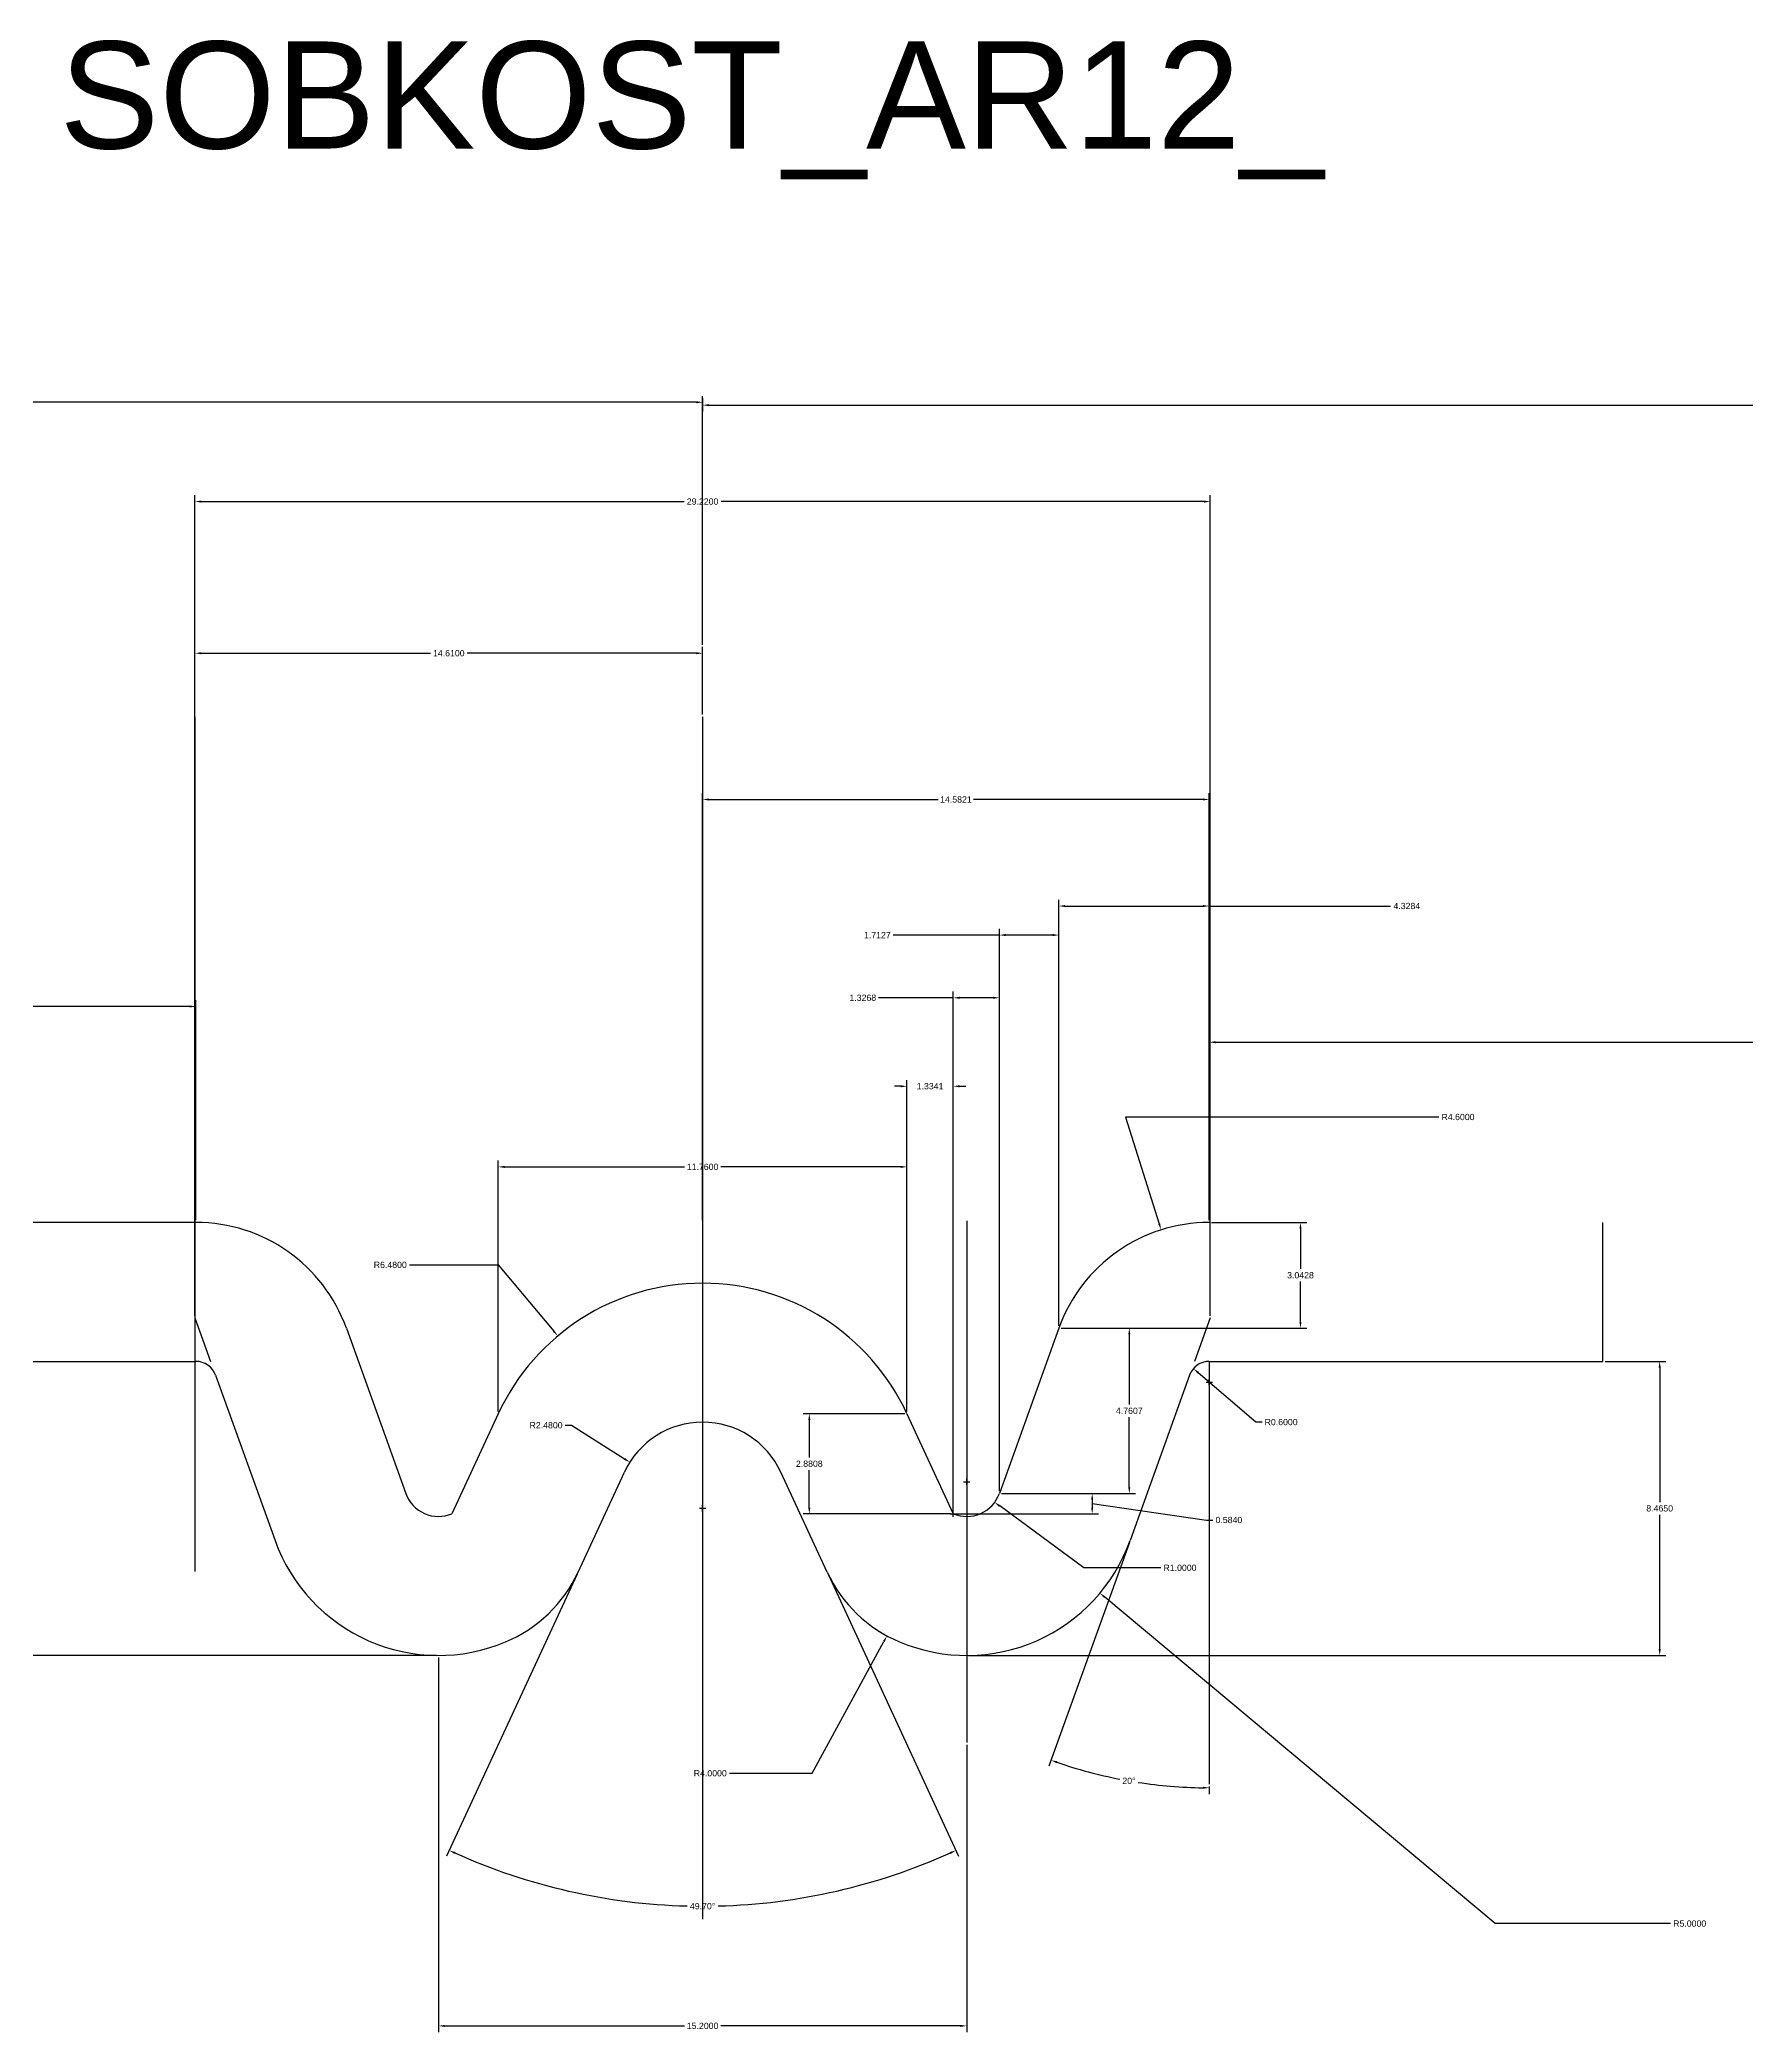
# Model space of a CAD drawing. Header units: millimetres. Extents: x 1526 to 31626, y -4643 to 9189.
# Drawn here: x 10213 to 10262.1, y -1880.8 to -1823.4 of the extents above; entities that cross this region are included whole.
import ezdxf

# ---------------------------------------------------------------- set-up
doc = ezdxf.new("R2010")
doc.units = ezdxf.units.MM
doc.styles.get("Standard").update_dxf_attribs({"font": 'arial.ttf'})
doc.dimstyles.get("Standard").update_dxf_attribs({"dimtxt": 0.18, "dimasz": 0.18, "dimexe": 0.18, "dimexo": 0.0625, "dimgap": 0.09, "dimtad": 0, "dimtih": 1, "dimtoh": 1, "dimdec": 4, "dimzin": 0, "dimdsep": 46, "dimtxsty": 'Standard', "dimcen": 0.09, "dimadec": 0, "dimazin": 0, "dimtfac": 1, "dimtdec": 4, "dimtofl": 0, "dimtmove": 0, "dimatfit": 3, "dimfxl": 1, "dimtolj": 1, "dimtzin": 0, "dimarcsym": 0})

# ---------------------------------------------------------------- blocks, each defined once
blk = doc.blocks.new('*D1554')
at = {"color": 0, "lineweight": -2, "transparency": 16777216}
for p, q in [((10239.574, -1864.94), (10239.754, -1864.94)), ((10239.664, -1865.03), (10239.664, -1864.85)), ((10254.87, -1877.661), (10243.637, -1868.264)), ((10259.924, -1877.661), (10254.87, -1877.661))]:
    blk.add_line(p, q, dxfattribs=at)
at = {"color": 0, "transparency": 16777216}
blk.add_solid([(10243.656, -1868.241), (10243.618, -1868.287), (10243.499, -1868.149)], dxfattribs=at)
at = {"layer": 'Defpoints', "color": 0, "transparency": 16777216}
for p in [(10239.664, -1864.94), (10243.499, -1868.149)]:
    blk.add_point(p, dxfattribs=at)
at = {"color": 0, "transparency": 16777216, "insert": (10260.473, -1877.661), "char_height": 0.18, "attachment_point": 5}
blk.add_mtext('\\A1;R5.0000', dxfattribs=at)
blk = doc.blocks.new('*D1555')
at = {"color": 0, "lineweight": -2, "transparency": 16777216}
for p, q in [((10224.464, -1870.003), (10224.464, -1880.786)), ((10239.664, -1872.514), (10239.664, -1880.786)), ((10224.644, -1880.606), (10231.539, -1880.606)), ((10239.484, -1880.606), (10232.589, -1880.606))]:
    blk.add_line(p, q, dxfattribs=at)
at = {"color": 0, "transparency": 16777216}
for points in [[(10224.644, -1880.576), (10224.644, -1880.636), (10224.464, -1880.606)], [(10239.484, -1880.576), (10239.484, -1880.636), (10239.664, -1880.606)]]:
    blk.add_solid(points, dxfattribs=at)
at = {"layer": 'Defpoints', "color": 0, "transparency": 16777216}
for p in [(10224.464, -1869.94), (10239.664, -1872.452), (10224.464, -1880.606)]:
    blk.add_point(p, dxfattribs=at)
at = {"color": 0, "transparency": 16777216, "insert": (10232.064, -1880.606), "char_height": 0.18, "attachment_point": 5}
blk.add_mtext('\\A1;15.2000', dxfattribs=at)
blk = doc.blocks.new('*D1556')
at = {"color": 0, "lineweight": -2, "transparency": 16777216}
for p, q in [((10223.624, -1858.698), (10226.178, -1858.698)), ((10226.178, -1858.698), (10227.78, -1860.606)), ((10231.974, -1865.705), (10232.154, -1865.705)), ((10232.064, -1865.795), (10232.064, -1865.615))]:
    blk.add_line(p, q, dxfattribs=at)
at = {"color": 0, "transparency": 16777216}
blk.add_solid([(10227.803, -1860.586), (10227.757, -1860.625), (10227.896, -1860.744)], dxfattribs=at)
at = {"layer": 'Defpoints', "color": 0, "transparency": 16777216}
for p in [(10227.896, -1860.744), (10232.064, -1865.705)]:
    blk.add_point(p, dxfattribs=at)
at = {"color": 0, "transparency": 16777216, "insert": (10223.075, -1858.698), "char_height": 0.18, "attachment_point": 5}
blk.add_mtext('\\A1;R6.4800', dxfattribs=at)
blk = doc.blocks.new('*D1557')
at = {"color": 0, "lineweight": -2, "transparency": 16777216}
for p, q in [((10228.109, -1863.315), (10228.289, -1863.315)), ((10228.289, -1863.315), (10229.817, -1864.282)), ((10231.974, -1865.705), (10232.154, -1865.705)), ((10232.064, -1865.795), (10232.064, -1865.615))]:
    blk.add_line(p, q, dxfattribs=at)
at = {"color": 0, "transparency": 16777216}
blk.add_solid([(10229.833, -1864.257), (10229.8, -1864.308), (10229.969, -1864.379)], dxfattribs=at)
at = {"layer": 'Defpoints', "color": 0, "transparency": 16777216}
for p in [(10229.969, -1864.379), (10232.064, -1865.705)]:
    blk.add_point(p, dxfattribs=at)
at = {"color": 0, "transparency": 16777216, "insert": (10227.559, -1863.315), "char_height": 0.18, "attachment_point": 5}
blk.add_mtext('\\A1;R2.4800', dxfattribs=at)
blk = doc.blocks.new('*D1558')
at = {"color": 0, "lineweight": -2, "transparency": 16777216}
for p, q in [((10239.574, -1864.94), (10239.754, -1864.94)), ((10239.664, -1865.03), (10239.664, -1864.85)), ((10243.034, -1867.419), (10240.615, -1865.639)), ((10245.255, -1867.419), (10243.034, -1867.419))]:
    blk.add_line(p, q, dxfattribs=at)
at = {"color": 0, "transparency": 16777216}
blk.add_solid([(10240.632, -1865.615), (10240.597, -1865.664), (10240.47, -1865.533)], dxfattribs=at)
at = {"layer": 'Defpoints', "color": 0, "transparency": 16777216}
for p in [(10239.664, -1864.94), (10240.47, -1865.533)]:
    blk.add_point(p, dxfattribs=at)
at = {"color": 0, "transparency": 16777216, "insert": (10245.804, -1867.419), "char_height": 0.18, "attachment_point": 5}
blk.add_mtext('\\A1;R1.0000', dxfattribs=at)
blk = doc.blocks.new('*D1559')
at = {"color": 0, "lineweight": -2, "transparency": 16777216}
for p, q in [((10239.188, -1865.863), (10239.368, -1865.863)), ((10239.278, -1865.953), (10239.278, -1865.773)), ((10235.221, -1873.334), (10237.283, -1869.536)), ((10232.834, -1873.334), (10235.221, -1873.334))]:
    blk.add_line(p, q, dxfattribs=at)
at = {"color": 0, "transparency": 16777216}
blk.add_solid([(10237.257, -1869.522), (10237.31, -1869.551), (10237.369, -1869.378)], dxfattribs=at)
at = {"layer": 'Defpoints', "color": 0, "transparency": 16777216}
for p in [(10239.278, -1865.863), (10237.369, -1869.378)]:
    blk.add_point(p, dxfattribs=at)
at = {"color": 0, "transparency": 16777216, "insert": (10232.284, -1873.334), "char_height": 0.18, "attachment_point": 5}
blk.add_mtext('\\A1;R4.0000', dxfattribs=at)
blk = doc.blocks.new('*D1560')
at = {"color": 0, "lineweight": -2, "transparency": 16777216}
for p, q in [((10247.984, -1863.224), (10246.327, -1861.802)), ((10248.164, -1863.224), (10247.984, -1863.224))]:
    blk.add_line(p, q, dxfattribs=at)
at = {"color": 0, "transparency": 16777216}
blk.add_solid([(10246.347, -1861.779), (10246.308, -1861.825), (10246.191, -1861.685)], dxfattribs=at)
at = {"layer": 'Defpoints', "color": 0, "transparency": 16777216}
for p in [(10246.191, -1861.685), (10246.646, -1862.075)]:
    blk.add_point(p, dxfattribs=at)
at = {"color": 0, "transparency": 16777216, "insert": (10248.714, -1863.224), "char_height": 0.18, "attachment_point": 5}
blk.add_mtext('\\A1;R0.6000', dxfattribs=at)
blk = doc.blocks.new('*D1561')
at = {"color": 0, "lineweight": -2, "transparency": 16777216}
for p, q in [((10217.454, -1842.857), (10217.454, -1840.91)), ((10232.064, -1842.857), (10232.064, -1840.91)), ((10217.634, -1841.09), (10224.234, -1841.09)), ((10231.884, -1841.09), (10225.284, -1841.09))]:
    blk.add_line(p, q, dxfattribs=at)
at = {"color": 0, "transparency": 16777216}
for points in [[(10217.634, -1841.06), (10217.634, -1841.12), (10217.454, -1841.09)], [(10231.884, -1841.06), (10231.884, -1841.12), (10232.064, -1841.09)]]:
    blk.add_solid(points, dxfattribs=at)
at = {"layer": 'Defpoints', "color": 0, "transparency": 16777216}
for p in [(10232.064, -1841.09), (10217.454, -1842.92), (10232.064, -1842.92)]:
    blk.add_point(p, dxfattribs=at)
at = {"color": 0, "transparency": 16777216, "insert": (10224.759, -1841.09), "char_height": 0.18, "attachment_point": 5}
blk.add_mtext('\\A1;14.6100', dxfattribs=at)
blk = doc.blocks.new('*D1552')
at = {"color": 0, "lineweight": -2, "transparency": 16777216}
for p, q in [((10232.064, -1857.413), (10232.064, -1845.12)), ((10232.244, -1845.3), (10238.847, -1845.3)), ((10246.466, -1845.3), (10239.863, -1845.3)), ((10246.646, -1857.413), (10246.646, -1845.12))]:
    blk.add_line(p, q, dxfattribs=at)
at = {"color": 0, "transparency": 16777216}
for points in [[(10232.244, -1845.27), (10232.244, -1845.33), (10232.064, -1845.3)], [(10246.466, -1845.27), (10246.466, -1845.33), (10246.646, -1845.3)]]:
    blk.add_solid(points, dxfattribs=at)
at = {"layer": 'Defpoints', "color": 0, "transparency": 16777216}
for p in [(10232.064, -1845.3), (10232.064, -1857.475), (10246.646, -1857.475)]:
    blk.add_point(p, dxfattribs=at)
at = {"color": 0, "transparency": 16777216, "insert": (10239.355, -1845.3), "char_height": 0.18, "attachment_point": 5}
blk.add_mtext('\\A1;14.5821', dxfattribs=at)
blk = doc.blocks.new('*D1562')
at = {"color": 0, "lineweight": -2, "transparency": 16777216}
for p, q in [((10242.318, -1860.456), (10242.318, -1848.187)), ((10242.498, -1848.367), (10246.466, -1848.367)), ((10246.646, -1849.633), (10246.646, -1848.187)), ((10246.646, -1848.367), (10251.864, -1848.367))]:
    blk.add_line(p, q, dxfattribs=at)
at = {"color": 0, "transparency": 16777216}
for points in [[(10242.498, -1848.337), (10242.498, -1848.397), (10242.318, -1848.367)], [(10246.466, -1848.337), (10246.466, -1848.397), (10246.646, -1848.367)]]:
    blk.add_solid(points, dxfattribs=at)
at = {"layer": 'Defpoints', "color": 0, "transparency": 16777216}
for p in [(10246.646, -1848.367), (10246.646, -1849.695), (10242.318, -1860.518)]:
    blk.add_point(p, dxfattribs=at)
at = {"color": 0, "transparency": 16777216, "insert": (10252.331, -1848.367), "char_height": 0.18, "attachment_point": 5}
blk.add_mtext('\\A1;4.3284', dxfattribs=at)
blk = doc.blocks.new('*D1563')
at = {"color": 0, "lineweight": -2, "transparency": 16777216}
for p, q in [((10258.037, -1861.475), (10259.789, -1861.475)), ((10259.609, -1861.655), (10259.609, -1865.526)), ((10259.609, -1869.76), (10259.609, -1865.89)), ((10239.726, -1869.94), (10259.789, -1869.94))]:
    blk.add_line(p, q, dxfattribs=at)
at = {"color": 0, "transparency": 16777216}
for points in [[(10259.579, -1861.655), (10259.639, -1861.655), (10259.609, -1861.475)], [(10259.579, -1869.76), (10259.639, -1869.76), (10259.609, -1869.94)]]:
    blk.add_solid(points, dxfattribs=at)
at = {"layer": 'Defpoints', "color": 0, "transparency": 16777216}
for p in [(10257.974, -1861.475), (10259.609, -1861.475), (10239.664, -1869.94)]:
    blk.add_point(p, dxfattribs=at)
at = {"color": 0, "transparency": 16777216, "insert": (10259.609, -1865.708), "char_height": 0.18, "attachment_point": 5}
blk.add_mtext('\\A1;8.4650', dxfattribs=at)
blk = doc.blocks.new('*D1564')
at = {"color": 0, "lineweight": -2, "transparency": 16777216}
for p, q in [((10246.709, -1857.475), (10249.451, -1857.475)), ((10249.271, -1857.655), (10249.271, -1858.815)), ((10249.271, -1860.338), (10249.271, -1859.179)), ((10242.38, -1860.518), (10249.451, -1860.518))]:
    blk.add_line(p, q, dxfattribs=at)
at = {"color": 0, "transparency": 16777216}
for points in [[(10249.241, -1857.655), (10249.301, -1857.655), (10249.271, -1857.475)], [(10249.241, -1860.338), (10249.301, -1860.338), (10249.271, -1860.518)]]:
    blk.add_solid(points, dxfattribs=at)
at = {"layer": 'Defpoints', "color": 0, "transparency": 16777216}
for p in [(10246.646, -1857.475), (10242.318, -1860.518), (10249.271, -1860.518)]:
    blk.add_point(p, dxfattribs=at)
at = {"color": 0, "transparency": 16777216, "insert": (10249.271, -1858.997), "char_height": 0.18, "attachment_point": 5}
blk.add_mtext('\\A1;3.0428', dxfattribs=at)
blk = doc.blocks.new('*D1565')
at = {"color": 0, "lineweight": -2, "transparency": 16777216}
for p, q in [((10242.38, -1860.518), (10244.525, -1860.518)), ((10244.345, -1860.698), (10244.345, -1862.717)), ((10244.345, -1865.099), (10244.345, -1863.08)), ((10240.667, -1865.279), (10244.525, -1865.279))]:
    blk.add_line(p, q, dxfattribs=at)
at = {"color": 0, "transparency": 16777216}
for points in [[(10244.315, -1860.698), (10244.375, -1860.698), (10244.345, -1860.518)], [(10244.315, -1865.099), (10244.375, -1865.099), (10244.345, -1865.279)]]:
    blk.add_solid(points, dxfattribs=at)
at = {"layer": 'Defpoints', "color": 0, "transparency": 16777216}
for p in [(10242.318, -1860.518), (10240.605, -1865.279), (10244.345, -1865.279)]:
    blk.add_point(p, dxfattribs=at)
at = {"color": 0, "transparency": 16777216, "insert": (10244.345, -1862.899), "char_height": 0.18, "attachment_point": 5}
blk.add_mtext('\\A1;4.7607', dxfattribs=at)
blk = doc.blocks.new('*D1566')
at = {"color": 0, "lineweight": -2, "transparency": 16777216}
for p, q in [((10240.667, -1865.279), (10243.456, -1865.279)), ((10243.276, -1865.459), (10243.276, -1865.683)), ((10243.276, -1865.571), (10246.566, -1866.043)), ((10239.341, -1865.863), (10243.456, -1865.863)), ((10246.566, -1866.043), (10246.746, -1866.043))]:
    blk.add_line(p, q, dxfattribs=at)
at = {"color": 0, "transparency": 16777216}
for points in [[(10243.246, -1865.459), (10243.306, -1865.459), (10243.276, -1865.279)], [(10243.246, -1865.683), (10243.306, -1865.683), (10243.276, -1865.863)]]:
    blk.add_solid(points, dxfattribs=at)
at = {"layer": 'Defpoints', "color": 0, "transparency": 16777216}
for p in [(10240.605, -1865.279), (10239.278, -1865.863), (10243.276, -1865.863)]:
    blk.add_point(p, dxfattribs=at)
at = {"color": 0, "transparency": 16777216, "insert": (10247.21, -1866.043), "char_height": 0.18, "attachment_point": 5}
blk.add_mtext('\\A1;0.5840', dxfattribs=at)
blk = doc.blocks.new('*D1567')
at = {"color": 0, "lineweight": -2, "transparency": 16777216}
for p, q in [((10239.278, -1851.009), (10237.13, -1851.009)), ((10239.278, -1865.8), (10239.278, -1850.829)), ((10240.425, -1851.009), (10239.458, -1851.009)), ((10240.605, -1865.216), (10240.605, -1850.829))]:
    blk.add_line(p, q, dxfattribs=at)
at = {"color": 0, "transparency": 16777216}
for points in [[(10239.458, -1850.979), (10239.458, -1851.039), (10239.278, -1851.009)], [(10240.425, -1850.979), (10240.425, -1851.039), (10240.605, -1851.009)]]:
    blk.add_solid(points, dxfattribs=at)
at = {"layer": 'Defpoints', "color": 0, "transparency": 16777216}
for p in [(10239.278, -1851.009), (10240.605, -1865.279), (10239.278, -1865.863)]:
    blk.add_point(p, dxfattribs=at)
at = {"color": 0, "transparency": 16777216, "insert": (10236.675, -1851.009), "char_height": 0.18, "attachment_point": 5}
blk.add_mtext('\\A1;1.3268', dxfattribs=at)
blk = doc.blocks.new('*D1568')
at = {"color": 0, "lineweight": -2, "transparency": 16777216}
for p, q in [((10240.605, -1865.216), (10240.605, -1849.023)), ((10242.318, -1860.456), (10242.318, -1849.023)), ((10240.605, -1849.203), (10237.549, -1849.203)), ((10242.138, -1849.203), (10240.785, -1849.203))]:
    blk.add_line(p, q, dxfattribs=at)
at = {"color": 0, "transparency": 16777216}
for points in [[(10240.785, -1849.173), (10240.785, -1849.233), (10240.605, -1849.203)], [(10242.138, -1849.173), (10242.138, -1849.233), (10242.318, -1849.203)]]:
    blk.add_solid(points, dxfattribs=at)
at = {"layer": 'Defpoints', "color": 0, "transparency": 16777216}
for p in [(10242.318, -1849.203), (10242.318, -1860.518), (10240.605, -1865.279)]:
    blk.add_point(p, dxfattribs=at)
at = {"color": 0, "transparency": 16777216, "insert": (10237.094, -1849.203), "char_height": 0.18, "attachment_point": 5}
blk.add_mtext('\\A1;1.7127', dxfattribs=at)
blk = doc.blocks.new('*D1569')
at = {"color": 0, "lineweight": -2, "transparency": 16777216}
for p, q in [((10237.764, -1853.556), (10237.584, -1853.556)), ((10237.944, -1862.92), (10237.944, -1853.376)), ((10239.278, -1865.8), (10239.278, -1853.376)), ((10239.458, -1853.556), (10239.638, -1853.556))]:
    blk.add_line(p, q, dxfattribs=at)
at = {"color": 0, "transparency": 16777216}
for points in [[(10237.764, -1853.526), (10237.764, -1853.586), (10237.944, -1853.556)], [(10239.458, -1853.526), (10239.458, -1853.586), (10239.278, -1853.556)]]:
    blk.add_solid(points, dxfattribs=at)
at = {"layer": 'Defpoints', "color": 0, "transparency": 16777216}
for p in [(10237.944, -1853.556), (10237.944, -1862.982), (10239.278, -1865.863)]:
    blk.add_point(p, dxfattribs=at)
at = {"color": 0, "transparency": 16777216, "insert": (10238.611, -1853.556), "char_height": 0.18, "attachment_point": 5}
blk.add_mtext('\\A1;1.3341', dxfattribs=at)
blk = doc.blocks.new('*D1553')
at = {"color": 0, "lineweight": -2, "transparency": 16777216}
for p, q in [((10237.881, -1862.982), (10234.955, -1862.982)), ((10235.135, -1863.162), (10235.135, -1864.241)), ((10235.135, -1865.683), (10235.135, -1864.604)), ((10239.216, -1865.863), (10234.955, -1865.863))]:
    blk.add_line(p, q, dxfattribs=at)
at = {"color": 0, "transparency": 16777216}
for points in [[(10235.105, -1863.162), (10235.165, -1863.162), (10235.135, -1862.982)], [(10235.105, -1865.683), (10235.165, -1865.683), (10235.135, -1865.863)]]:
    blk.add_solid(points, dxfattribs=at)
at = {"layer": 'Defpoints', "color": 0, "transparency": 16777216}
for p in [(10235.135, -1862.982), (10237.944, -1862.982), (10239.278, -1865.863)]:
    blk.add_point(p, dxfattribs=at)
at = {"color": 0, "transparency": 16777216, "insert": (10235.135, -1864.423), "char_height": 0.18, "attachment_point": 5}
blk.add_mtext('\\A1;2.8808', dxfattribs=at)
blk = doc.blocks.new('*D1570')
at = {"color": 0, "lineweight": -2, "transparency": 16777216}
for p, q in [((10226.184, -1862.92), (10226.184, -1855.697)), ((10226.364, -1855.877), (10231.539, -1855.877)), ((10237.764, -1855.877), (10232.589, -1855.877)), ((10237.944, -1862.92), (10237.944, -1855.697))]:
    blk.add_line(p, q, dxfattribs=at)
at = {"color": 0, "transparency": 16777216}
for points in [[(10226.364, -1855.847), (10226.364, -1855.907), (10226.184, -1855.877)], [(10237.764, -1855.847), (10237.764, -1855.907), (10237.944, -1855.877)]]:
    blk.add_solid(points, dxfattribs=at)
at = {"layer": 'Defpoints', "color": 0, "transparency": 16777216}
for p in [(10226.184, -1855.877), (10226.184, -1862.982), (10237.944, -1862.982)]:
    blk.add_point(p, dxfattribs=at)
at = {"color": 0, "transparency": 16777216, "insert": (10232.064, -1855.877), "char_height": 0.18, "attachment_point": 5}
blk.add_mtext('\\A1;11.7600', dxfattribs=at)
blk = doc.blocks.new('*D1571')
at = {"color": 0, "lineweight": -2, "transparency": 16777216}
for p, q in [((10253.255, -1854.442), (10244.231, -1854.442)), ((10244.231, -1854.442), (10245.204, -1857.518)), ((10246.556, -1862.075), (10246.736, -1862.075)), ((10246.646, -1862.165), (10246.646, -1861.985))]:
    blk.add_line(p, q, dxfattribs=at)
at = {"color": 0, "transparency": 16777216}
blk.add_solid([(10245.233, -1857.509), (10245.176, -1857.527), (10245.259, -1857.69)], dxfattribs=at)
at = {"layer": 'Defpoints', "color": 0, "transparency": 16777216}
for p in [(10245.259, -1857.69), (10246.646, -1862.075)]:
    blk.add_point(p, dxfattribs=at)
at = {"color": 0, "transparency": 16777216, "insert": (10253.805, -1854.442), "char_height": 0.18, "attachment_point": 5}
blk.add_mtext('\\A1;R4.6000', dxfattribs=at)
blk = doc.blocks.new('*D1572')
at = {"color": 0, "lineweight": -2, "transparency": 16777216}
for p, q in [((10228.453, -1867.601), (10224.695, -1875.716)), ((10235.675, -1867.601), (10239.433, -1875.716))]:
    blk.add_line(p, q, dxfattribs=at)
for start, end in [(245.74424, 268.53087), (271.46913, 294.25576)]:
    blk.add_arc((10232.064, -1859.804), 17.355, start, end, dxfattribs=at)
at = {"color": 0, "transparency": 16777216}
for points in [[(10224.922, -1875.655), (10224.947, -1875.6), (10224.77, -1875.553)], [(10239.181, -1875.6), (10239.206, -1875.655), (10239.357, -1875.553)]]:
    blk.add_solid(points, dxfattribs=at)
at = {"layer": 'Defpoints', "color": 0, "transparency": 16777216}
for p in [(10229.814, -1864.663), (10234.314, -1864.663), (10228.479, -1867.544), (10235.648, -1867.544), (10229.564, -1876.978)]:
    blk.add_point(p, dxfattribs=at)
at = {"color": 0, "transparency": 16777216, "insert": (10232.064, -1877.16), "char_height": 0.18, "attachment_point": 5}
blk.add_mtext('\\A1;49.70°', dxfattribs=at)
blk = doc.blocks.new('*D1573')
at = {"color": 0, "lineweight": -2, "transparency": 16777216}
for p, q in [((10244.348, -1866.692), (10242.032, -1873.127)), ((10246.646, -1873.713), (10246.646, -1873.931))]:
    blk.add_line(p, q, dxfattribs=at)
for start, end in [(250.98012, 258.94506), (261.2641, 269.23313)]:
    blk.add_arc((10246.646, -1860.303), 13.449, start, end, dxfattribs=at)
at = {"color": 0, "transparency": 16777216}
for points in [[(10242.253, -1873.046), (10242.273, -1872.989), (10242.093, -1872.957)], [(10246.466, -1873.72), (10246.466, -1873.78), (10246.646, -1873.751)]]:
    blk.add_solid(points, dxfattribs=at)
at = {"layer": 'Defpoints', "color": 0, "transparency": 16777216}
for p in [(10246.646, -1861.475), (10246.081, -1861.872), (10244.369, -1866.633), (10243.577, -1873.397), (10246.646, -1873.65)]:
    blk.add_point(p, dxfattribs=at)
at = {"color": 0, "transparency": 16777216, "insert": (10244.335, -1873.551), "char_height": 0.18, "attachment_point": 5}
blk.add_mtext('\\A1;20°', dxfattribs=at)
blk = doc.blocks.new('*D1574')
at = {"color": 0, "lineweight": -2, "transparency": 16777216}
for p, q in [((10217.454, -1860.163), (10217.454, -1836.544)), ((10217.634, -1836.724), (10231.529, -1836.724)), ((10246.494, -1836.724), (10232.599, -1836.724)), ((10246.674, -1860.163), (10246.674, -1836.544))]:
    blk.add_line(p, q, dxfattribs=at)
at = {"color": 0, "transparency": 16777216}
for points in [[(10217.634, -1836.694), (10217.634, -1836.754), (10217.454, -1836.724)], [(10246.494, -1836.694), (10246.494, -1836.754), (10246.674, -1836.724)]]:
    blk.add_solid(points, dxfattribs=at)
at = {"layer": 'Defpoints', "color": 0, "transparency": 16777216}
for p in [(10246.674, -1836.724), (10217.454, -1860.225), (10246.674, -1860.225)]:
    blk.add_point(p, dxfattribs=at)
at = {"color": 0, "transparency": 16777216, "insert": (10232.064, -1836.724), "char_height": 0.18, "attachment_point": 5}
blk.add_mtext('\\A1;29.2200', dxfattribs=at)
blk = doc.blocks.new('*D1575')
at = {"color": 0, "lineweight": -2, "transparency": 16777216}
for p, q in [((10206.646, -1857.413), (10206.646, -1851.079)), ((10206.826, -1851.259), (10211.539, -1851.259)), ((10217.302, -1851.259), (10212.589, -1851.259)), ((10217.482, -1857.413), (10217.482, -1851.079))]:
    blk.add_line(p, q, dxfattribs=at)
at = {"color": 0, "transparency": 16777216}
for points in [[(10206.826, -1851.229), (10206.826, -1851.289), (10206.646, -1851.259)], [(10217.302, -1851.229), (10217.302, -1851.289), (10217.482, -1851.259)]]:
    blk.add_solid(points, dxfattribs=at)
at = {"layer": 'Defpoints', "color": 0, "transparency": 16777216}
for p in [(10206.646, -1851.259), (10206.646, -1857.475), (10217.482, -1857.475)]:
    blk.add_point(p, dxfattribs=at)
at = {"color": 0, "transparency": 16777216, "insert": (10212.064, -1851.259), "char_height": 0.18, "attachment_point": 5}
blk.add_mtext('\\A1;10.8358', dxfattribs=at)
blk = doc.blocks.new('*D1576')
at = {"color": 0, "lineweight": -2, "transparency": 16777216}
for p, q in [((10192.064, -1840.848), (10192.064, -1833.685)), ((10192.244, -1833.865), (10211.527, -1833.865)), ((10231.884, -1833.865), (10212.601, -1833.865)), ((10232.064, -1840.848), (10232.064, -1833.685))]:
    blk.add_line(p, q, dxfattribs=at)
at = {"color": 0, "transparency": 16777216}
for points in [[(10192.244, -1833.835), (10192.244, -1833.895), (10192.064, -1833.865)], [(10231.884, -1833.835), (10231.884, -1833.895), (10232.064, -1833.865)]]:
    blk.add_solid(points, dxfattribs=at)
at = {"layer": 'Defpoints', "color": 0, "transparency": 16777216}
for p in [(10192.064, -1833.865), (10192.064, -1840.91), (10232.064, -1840.91)]:
    blk.add_point(p, dxfattribs=at)
at = {"color": 0, "transparency": 16777216, "insert": (10212.064, -1833.865), "char_height": 0.18, "attachment_point": 5}
blk.add_mtext('\\A1;40.0000', dxfattribs=at)
blk = doc.blocks.new('*D1577')
at = {"color": 0, "lineweight": -2, "transparency": 16777216}
for p, q in [((10232.064, -1833.748), (10232.064, -1834.129)), ((10232.244, -1833.949), (10266.531, -1833.949)), ((10301.884, -1833.949), (10267.596, -1833.949)), ((10302.064, -1840.848), (10302.064, -1833.769))]:
    blk.add_line(p, q, dxfattribs=at)
at = {"color": 0, "transparency": 16777216}
for points in [[(10232.244, -1833.919), (10232.244, -1833.979), (10232.064, -1833.949)], [(10301.884, -1833.919), (10301.884, -1833.979), (10302.064, -1833.949)]]:
    blk.add_solid(points, dxfattribs=at)
at = {"layer": 'Defpoints', "color": 0, "transparency": 16777216}
for p in [(10232.064, -1833.685), (10302.064, -1833.949), (10302.064, -1840.91)]:
    blk.add_point(p, dxfattribs=at)
at = {"color": 0, "transparency": 16777216, "insert": (10267.064, -1833.949), "char_height": 0.18, "attachment_point": 5}
blk.add_mtext('\\A1;70.0000', dxfattribs=at)
blk = doc.blocks.new('*D1578')
at = {"color": 0, "lineweight": -2, "transparency": 16777216}
for p, q in [((10246.646, -1857.413), (10246.646, -1852.108)), ((10246.826, -1852.288), (10273.821, -1852.288)), ((10301.884, -1852.288), (10274.889, -1852.288)), ((10302.064, -1857.413), (10302.064, -1852.108))]:
    blk.add_line(p, q, dxfattribs=at)
at = {"color": 0, "transparency": 16777216}
for points in [[(10246.826, -1852.258), (10246.826, -1852.318), (10246.646, -1852.288)], [(10301.884, -1852.258), (10301.884, -1852.318), (10302.064, -1852.288)]]:
    blk.add_solid(points, dxfattribs=at)
at = {"layer": 'Defpoints', "color": 0, "transparency": 16777216}
for p in [(10302.064, -1852.288), (10246.646, -1857.475), (10302.064, -1857.475)]:
    blk.add_point(p, dxfattribs=at)
at = {"color": 0, "transparency": 16777216, "insert": (10274.355, -1852.288), "char_height": 0.18, "attachment_point": 5}
blk.add_mtext('\\A1;55.4179', dxfattribs=at)
blk = doc.blocks.new('*D1579')
at = {"color": 0, "lineweight": -2, "transparency": 16777216}
for p, q in [((10206.091, -1861.475), (10204.617, -1861.475)), ((10204.797, -1861.655), (10204.797, -1865.526)), ((10204.797, -1869.76), (10204.797, -1865.89)), ((10224.401, -1869.94), (10204.617, -1869.94))]:
    blk.add_line(p, q, dxfattribs=at)
at = {"color": 0, "transparency": 16777216}
for points in [[(10204.767, -1861.655), (10204.827, -1861.655), (10204.797, -1861.475)], [(10204.767, -1869.76), (10204.827, -1869.76), (10204.797, -1869.94)]]:
    blk.add_solid(points, dxfattribs=at)
at = {"layer": 'Defpoints', "color": 0, "transparency": 16777216}
for p in [(10206.153, -1861.475), (10204.797, -1869.94), (10224.464, -1869.94)]:
    blk.add_point(p, dxfattribs=at)
at = {"color": 0, "transparency": 16777216, "insert": (10204.797, -1865.708), "char_height": 0.18, "attachment_point": 5}
blk.add_mtext('\\A1;8.4650', dxfattribs=at)

msp = doc.modelspace()

# ---------------------------------------------------------------- linework, layer by layer
for p, q in [((10217.45393, -1842.91991), (10217.45393, -1867.52135)), ((10232.06393, -1842.91991), (10232.06393, -1877.53081)), ((10239.66393, -1857.42887), (10239.66393, -1872.45185)), ((10257.97448, -1861.47536), (10257.97448, -1857.47536)), ((10246.64602, -1861.47536), (10246.64602, -1873.65043)), ((10234.31431, -1864.66316), (10234.31431, -1864.66316))]:
    msp.add_line(p, q)
at = {"color": 3}
for p, q in [((10217.48184, -1857.47536), (10206.64602, -1857.47536)), ((10221.81026, -1860.51817), (10223.52297, -1865.27888)), ((10242.31761, -1860.51817), (10240.60489, -1865.27888)), ((10226.18391, -1862.98218), (10224.84976, -1865.86293)), ((10237.94396, -1862.98218), (10239.2781, -1865.86293))]:
    msp.add_line(p, q, dxfattribs=at)
at = {"color": 2}
for p, q in [((10217.45393, -1860.22536), (10217.90363, -1861.47536)), ((10246.67393, -1860.22536), (10246.22423, -1861.47536))]:
    msp.add_line(p, q, dxfattribs=at)
at = {"color": 1}
for p, q in [((10206.15339, -1861.47536), (10217.48184, -1861.47536)), ((10246.64602, -1861.47536), (10257.97448, -1861.47536)), ((10218.04642, -1861.87225), (10219.75914, -1866.63296)), ((10246.08145, -1861.87225), (10244.36873, -1866.63296)), ((10228.47941, -1867.54391), (10229.81355, -1864.66316)), ((10235.64846, -1867.54391), (10234.31431, -1864.66316))]:
    msp.add_line(p, q, dxfattribs=at)
at = {"color": 3}
for centre, radius, start, end in [((10217.48184, -1862.07536), 4.6, 19.7867483, 90), ((10246.64602, -1862.07536), 4.6, 90, 160.2132517), ((10232.06393, -1865.70536), 6.48, 24.85, 155.15), ((10224.46393, -1864.94036), 1, 199.7867483, 292.6952822), ((10239.66393, -1864.94036), 1, 247.3047178, 340.2132517)]:
    msp.add_arc(centre, radius, start, end, dxfattribs=at)
at = {"color": 1}
for centre, radius, start, end in [((10217.48184, -1862.07536), 0.6, 19.7867483, 90), ((10246.64602, -1862.07536), 0.6, 90, 160.2132517), ((10232.06393, -1865.70536), 2.48, 24.85, 155.15), ((10224.46393, -1864.94036), 5, 199.7867483, 292.6952822), ((10239.66393, -1864.94036), 5, 247.3047178, 340.2132517)]:
    msp.add_arc(centre, radius, start, end, dxfattribs=at)
at = {"color": 2}
for centre, start, end in [((10224.84976, -1865.86293), 292.6952822, 335.15), ((10239.2781, -1865.86293), 204.85, 247.3047178)]:
    msp.add_arc(centre, 4, start, end, dxfattribs=at)

# ---------------------------------------------------------------- texts
at = {"insert": (10213.55331, -1823.47772), "char_height": 3.0831576, "width": 2.2266655, "attachment_point": 1}
msp.add_mtext('SOBKOST_AR12_', dxfattribs=at)

# ---------------------------------------------------------------- dimensions: what is measured, and where the dimension line sits
for base, p1, p2, picture, middle in [((10192.06393, -1833.86522), (10232.06393, -1840.91001), (10192.06393, -1840.91001), '*D1576', (10212.06393, -1833.86522)), ((10302.06393, -1833.94921), (10232.06393, -1833.68522), (10302.06393, -1840.91001), '*D1577', (10267.06393, -1833.94921)), ((10246.67393, -1836.72447), (10217.45393, -1860.22536), (10246.67393, -1860.22536), '*D1574', (10232.06393, -1836.72447)), ((10232.06393, -1841.09001), (10217.45393, -1842.91991), (10232.06393, -1842.91991), '*D1561', (10224.75893, -1841.09001))]:
    dim = msp.add_linear_dim(base=base, p1=p1, p2=p2, dimstyle='Standard')
    dim.commit()
    dim.dimension.update_dxf_attribs({"geometry": picture, "text_midpoint": middle})
at = {"color": 3}
for base, p1, p2, picture, middle in [((10232.06393, -1845.30006), (10246.64602, -1857.47536), (10232.06393, -1857.47536), '*D1552', (10239.35498, -1845.30006)), ((10206.64602, -1851.25938), (10217.48184, -1857.47536), (10206.64602, -1857.47536), '*D1575', (10212.06393, -1851.25938)), ((10302.06393, -1852.28838), (10246.64602, -1857.47536), (10302.06393, -1857.47536), '*D1578', (10274.35498, -1852.28838)), ((10237.94396, -1853.55584), (10239.2781, -1865.86293), (10237.94396, -1862.98218), '*D1569', (10238.61103, -1853.55584)), ((10226.18391, -1855.877368), (10237.943958, -1862.982179), (10226.18391, -1862.982179), '*D1570', (10232.063934, -1855.877368))]:
    dim = msp.add_linear_dim(base=base, p1=p1, p2=p2, dimstyle='Standard', dxfattribs=at)
    dim.commit()
    dim.dimension.update_dxf_attribs({"geometry": picture, "text_midpoint": middle})
for base, p1, p2, picture, middle in [((10246.64602, -1848.36663), (10242.31761, -1860.51817), (10246.64602, -1849.6953), '*D1562', (10252.33062, -1848.36663)), ((10242.31761, -1849.20262), (10240.60489, -1865.27888), (10242.31761, -1860.51817), '*D1568', (10237.09428, -1849.20262)), ((10239.2781, -1851.0088), (10240.60489, -1865.27888), (10239.2781, -1865.86293), '*D1567', (10236.67477, -1851.0088))]:
    dim = msp.add_linear_dim(base=base, p1=p1, p2=p2, dimstyle='Standard', dxfattribs=at)
    dim.commit()
    dim.dimension.update_dxf_attribs({"geometry": picture, "text_midpoint": middle, "dimtype": 160})
for center, mpoint, picture, middle in [((10246.64602, -1862.07536), (10245.2587, -1857.68955), '*D1571', (10253.80482, -1854.44207)), ((10232.06393, -1865.70536), (10227.89615, -1860.74351), '*D1556', (10223.07467, -1858.698)), ((10239.66393, -1864.94036), (10240.46957, -1865.53277), '*D1558', (10245.80437, -1867.41878))]:
    dim = msp.add_radius_dim(center=center, mpoint=mpoint, dimstyle='Standard', dxfattribs=at)
    dim.commit()
    dim.dimension.update_dxf_attribs({"geometry": picture, "text_midpoint": middle, "dimtype": 164})
for base, p1, p2, picture, middle in [((10249.27121, -1860.51817), (10246.64602, -1857.47536), (10242.31761, -1860.51817), '*D1564', (10249.27121, -1858.99676)), ((10244.34451, -1865.27888), (10242.31761, -1860.51817), (10240.60489, -1865.27888), '*D1565', (10244.34451, -1862.89852)), ((10235.134951, -1862.982179), (10239.278104, -1865.86293), (10237.943958, -1862.982179), '*D1553', (10235.134951, -1864.422555))]:
    dim = msp.add_linear_dim(base=base, p1=p1, p2=p2, angle=90, dimstyle='Standard', dxfattribs=at)
    dim.commit()
    dim.dimension.update_dxf_attribs({"geometry": picture, "text_midpoint": middle})
for base, p1, p2, picture, middle in [((10204.79716, -1869.94036), (10206.15339, -1861.47536), (10224.46393, -1869.94036), '*D1579', (10204.79716, -1865.70786)), ((10259.60945, -1861.47536), (10239.66393, -1869.94036), (10257.97448, -1861.47536), '*D1563', (10259.60945, -1865.70786))]:
    dim = msp.add_linear_dim(base=base, p1=p1, p2=p2, angle=90, dimstyle='Standard')
    dim.commit()
    dim.dimension.update_dxf_attribs({"geometry": picture, "text_midpoint": middle})
dim = msp.add_angular_dim_2l(base=(10243.57705, -1873.39664), line1=((10246.64602, -1861.47536), (10246.64602, -1873.65043)), line2=((10246.08145, -1861.87225), (10244.36873, -1866.63296)), dimstyle='Standard')
dim.commit()
dim.dimension.update_dxf_attribs({"geometry": '*D1573', "text_midpoint": (10244.33536, -1873.5515)})
for center, mpoint, picture, middle in [((10246.64602, -1862.07536), (10246.19076, -1861.68455), '*D1560', (10247.98405, -1863.22397)), ((10232.06393, -1865.70536), (10229.9686, -1864.37872), '*D1557', (10228.28885, -1863.3152))]:
    dim = msp.add_radius_dim(center=center, mpoint=mpoint, dimstyle='Standard', override={"dimtmove": 1})
    dim.commit()
    dim.dimension.update_dxf_attribs({"geometry": picture, "text_midpoint": middle, "dimtype": 164})
dim = msp.add_angular_dim_2l(base=(10229.56356, -1876.97846), line1=((10235.64846, -1867.54391), (10234.31431, -1864.66316)), line2=((10228.47941, -1867.54391), (10229.81355, -1864.66316)), dimstyle='Standard', override={"dimadec": 2})
dim.commit()
dim.dimension.update_dxf_attribs({"geometry": '*D1572', "text_midpoint": (10232.06393, -1877.15951)})
for center, mpoint, picture, middle in [((10239.66393, -1864.94036), (10243.4989, -1868.14863), '*D1554', (10260.473, -1877.66121)), ((10239.2781, -1865.86293), (10237.36921, -1869.37806), '*D1559', (10232.28411, -1873.33431))]:
    dim = msp.add_radius_dim(center=center, mpoint=mpoint, dimstyle='Standard')
    dim.commit()
    dim.dimension.update_dxf_attribs({"geometry": picture, "text_midpoint": middle, "dimtype": 164})
dim = msp.add_linear_dim(base=(10243.27602, -1865.86293), p1=(10240.604893, -1865.278881), p2=(10239.278104, -1865.86293), angle=90, dimstyle='Standard', override={"dimtmove": 1}, dxfattribs=at)
dim.commit()
dim.dimension.update_dxf_attribs({"geometry": '*D1566', "text_midpoint": (10246.836198, -1866.04293), "dimtype": 160})
dim = msp.add_linear_dim(base=(10224.46393, -1880.60587), p1=(10239.66393, -1872.45185), p2=(10224.46393, -1869.94036), dimstyle='Standard')
dim.commit()
dim.dimension.update_dxf_attribs({"geometry": '*D1555', "text_midpoint": (10232.06393, -1880.60587), "dimtype": 160})

doc.saveas('drawing.dxf')
